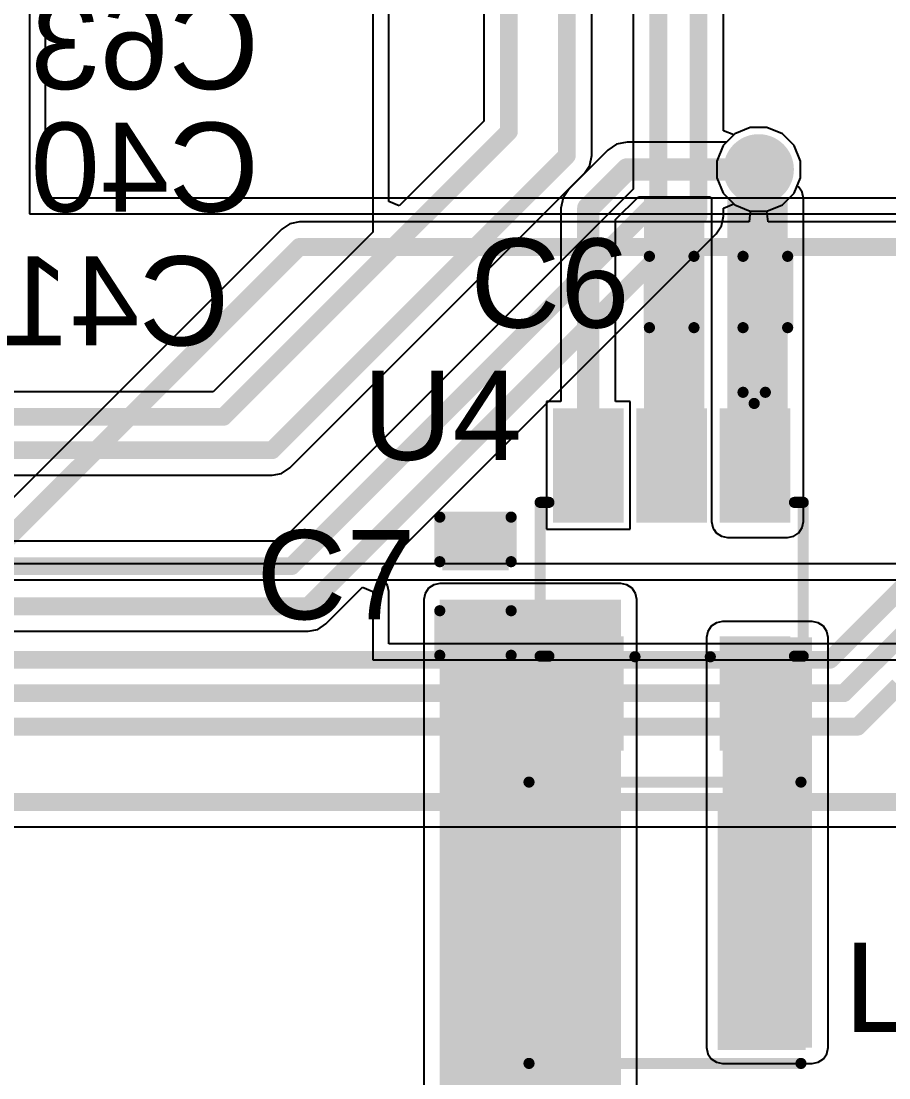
# Model space of a CAD drawing. Header units: inches. Extents: x -0.91 to 3.86, y -0.82 to 4.16.
# Drawn here: x 2.5473 to 2.9364, y 2.1674 to 2.6415 of the extents above; entities that cross this region are included whole.
import ezdxf

# ---------------------------------------------------------------- set-up
doc = ezdxf.new("R2010")
doc.units = ezdxf.units.IN
doc.header["$MEASUREMENT"] = 0
for name, color, linetype in [('Bottom Layer 1', 5, 'Continuous'), ('Bottom Overlay', 54, 'Continuous'), ('Bottom Solder', 6, 'Continuous'), ('GND+Signal', 16, 'Continuous'), ('PWR+Signal', 76, 'Continuous'), ('Top Layer 1', 1, 'Continuous'), ('Top Overlay', 2, 'Continuous'), ('Top Paste', 8, 'Continuous'), ('Top Solder', 216, 'Continuous'), ('Via Holes', 16, 'Continuous')]:
    doc.layers.add(name, color=color, linetype=linetype)
doc.styles.add('Arial', font='', dxfattribs={"height": 0.2})
doc.styles.get('Arial').set_extended_font_data('Arial')

# ---------------------------------------------------------------- blocks, each defined once
blk = doc.blocks.new('SOT_23_5_118')
at = {"layer": 'Top Layer 1'}
for points in [[(-0.07284, 0.04921), (-0.02953, 0.04921), (-0.02953, 0.02559), (-0.07284, 0.02559)], [(0.02953, 0.04921), (0.07284, 0.04921), (0.07284, 0.02559), (0.02953, 0.02559)], [(-0.07284, 0.01181), (-0.02953, 0.01181), (-0.02953, -0.01181), (-0.07284, -0.01181)], [(-0.07284, -0.02559), (-0.02953, -0.02559), (-0.02953, -0.04921), (-0.07284, -0.04921)], [(0.02953, -0.02559), (0.07284, -0.02559), (0.07284, -0.04921), (0.02953, -0.04921)]]:
    blk.add_hatch(color=1, dxfattribs=at).paths.add_polyline_path(points)
at = {"layer": 'Top Paste'}
for points in [[(-0.07284, 0.04921), (-0.02953, 0.04921), (-0.02953, 0.02559), (-0.07284, 0.02559)], [(0.02953, 0.04921), (0.07284, 0.04921), (0.07284, 0.02559), (0.02953, 0.02559)], [(-0.07284, 0.01181), (-0.02953, 0.01181), (-0.02953, -0.01181), (-0.07284, -0.01181)], [(-0.07284, -0.02559), (-0.02953, -0.02559), (-0.02953, -0.04921), (-0.07284, -0.04921)], [(0.02953, -0.02559), (0.07284, -0.02559), (0.07284, -0.04921), (0.02953, -0.04921)]]:
    blk.add_hatch(color=8, dxfattribs=at).paths.add_polyline_path(points)
at = {"layer": 'Top Solder'}
for points in [[(-0.07684, 0.05321), (-0.02553, 0.05321), (-0.02553, 0.02159), (-0.07684, 0.02159)], [(0.02553, 0.05321), (0.07684, 0.05321), (0.07684, 0.02159), (0.02553, 0.02159)], [(-0.07684, 0.01581), (-0.02553, 0.01581), (-0.02553, -0.01581), (-0.07684, -0.01581)], [(-0.07684, -0.02159), (-0.02553, -0.02159), (-0.02553, -0.05321), (-0.07684, -0.05321)], [(0.02553, -0.02159), (0.07684, -0.02159), (0.07684, -0.05321), (0.02553, -0.05321)]]:
    blk.add_hatch(color=216, dxfattribs=at).paths.add_polyline_path(points)
at = {"layer": 'Top Overlay'}
for points in [[(-0.03461, 0.05506, 0.005, 0.005, 0), (-0.03461, 0.059, 0.005, 0.005, 0)], [(0.03439, 0.059, 0.005, 0.005, 0), (-0.03461, 0.059, 0.005, 0.005, 0)], [(0.03439, 0.05506, 0.005, 0.005, 0), (0.03439, 0.059, 0.005, 0.005, 0)], [(-0.084, 0.032, 0.005, 0.005, 0), (-0.084, 0.042, 0.005, 0.005, 0)], [(-0.079, 0.037, 0.005, 0.005, 0), (-0.084, 0.042, 0.005, 0.005, 0)], [(-0.084, 0.032, 0.005, 0.005, 0), (-0.079, 0.037, 0.005, 0.005, 0)], [(0.03465, -0.01646, 0.005, 0.005, 0), (0.03465, 0.01732, 0.005, 0.005, 0)], [(-0.03461, -0.059, 0.005, 0.005, 0), (-0.03461, -0.05506, 0.005, 0.005, 0)], [(0.03439, -0.059, 0.005, 0.005, 0), (-0.03461, -0.059, 0.005, 0.005, 0)], [(0.03439, -0.059, 0.005, 0.005, 0), (0.03439, -0.05506, 0.005, 0.005, 0)]]:
    blk.add_lwpolyline(points, format="xyseb", dxfattribs=at)
for points in [[(-0.03586, 0.059, 0.0025, 0.0025, 1), (-0.03336, 0.059, 0.0025, 0.0025, 1)], [(-0.03586, 0.059, 0.0025, 0.0025, 1), (-0.03336, 0.059, 0.0025, 0.0025, 1)], [(-0.03586, 0.05506, 0.0025, 0.0025, 1), (-0.03336, 0.05506, 0.0025, 0.0025, 1)], [(0.03314, 0.059, 0.0025, 0.0025, 1), (0.03564, 0.059, 0.0025, 0.0025, 1)], [(0.03314, 0.059, 0.0025, 0.0025, 1), (0.03564, 0.059, 0.0025, 0.0025, 1)], [(0.03314, 0.05506, 0.0025, 0.0025, 1), (0.03564, 0.05506, 0.0025, 0.0025, 1)], [(-0.08525, 0.042, 0.0025, 0.0025, 1), (-0.08275, 0.042, 0.0025, 0.0025, 1)], [(-0.08525, 0.042, 0.0025, 0.0025, 1), (-0.08275, 0.042, 0.0025, 0.0025, 1)], [(-0.08025, 0.037, 0.0025, 0.0025, 1), (-0.07775, 0.037, 0.0025, 0.0025, 1)], [(-0.08025, 0.037, 0.0025, 0.0025, 1), (-0.07775, 0.037, 0.0025, 0.0025, 1)], [(-0.08525, 0.032, 0.0025, 0.0025, 1), (-0.08275, 0.032, 0.0025, 0.0025, 1)], [(-0.08525, 0.032, 0.0025, 0.0025, 1), (-0.08275, 0.032, 0.0025, 0.0025, 1)], [(0.0334, 0.01732, 0.0025, 0.0025, 1), (0.0359, 0.01732, 0.0025, 0.0025, 1)], [(0.0334, -0.01646, 0.0025, 0.0025, 1), (0.0359, -0.01646, 0.0025, 0.0025, 1)], [(-0.03586, -0.05506, 0.0025, 0.0025, 1), (-0.03336, -0.05506, 0.0025, 0.0025, 1)], [(-0.03586, -0.059, 0.0025, 0.0025, 1), (-0.03336, -0.059, 0.0025, 0.0025, 1)], [(-0.03586, -0.059, 0.0025, 0.0025, 1), (-0.03336, -0.059, 0.0025, 0.0025, 1)], [(0.03314, -0.05506, 0.0025, 0.0025, 1), (0.03564, -0.05506, 0.0025, 0.0025, 1)], [(0.03314, -0.059, 0.0025, 0.0025, 1), (0.03564, -0.059, 0.0025, 0.0025, 1)], [(0.03314, -0.059, 0.0025, 0.0025, 1), (0.03564, -0.059, 0.0025, 0.0025, 1)]]:
    blk.add_lwpolyline(points, format="xyseb", close=True, dxfattribs=at)
blk = doc.blocks.new('NR3012T2R2M_177')
at = {"layer": 'Top Layer 1'}
for points in [[(-0.05905, 0.05315), (-0.02756, 0.05315), (-0.02756, -0.05315), (-0.05905, -0.05315)], [(0.02756, 0.05315), (0.05906, 0.05315), (0.05906, -0.05315), (0.02756, -0.05315)]]:
    blk.add_hatch(color=1, dxfattribs=at).paths.add_polyline_path(points)
at = {"layer": 'Top Paste'}
for points in [[(-0.05905, 0.05315), (-0.02756, 0.05315), (-0.02756, -0.05315), (-0.05905, -0.05315)], [(0.02756, 0.05315), (0.05906, 0.05315), (0.05906, -0.05315), (0.02756, -0.05315)]]:
    blk.add_hatch(color=8, dxfattribs=at).paths.add_polyline_path(points)
at = {"layer": 'Top Solder'}
for points in [[(-0.06305, 0.05715), (-0.02356, 0.05715), (-0.02356, -0.05715), (-0.06305, -0.05715)], [(0.02356, 0.05715), (0.06306, 0.05715), (0.06306, -0.05715), (0.02356, -0.05715)]]:
    blk.add_hatch(color=216, dxfattribs=at).paths.add_polyline_path(points)
at = {"layer": 'Top Overlay'}
for points in [[(0.06099, 0.0631, 0.005, 0.005, 0), (-0.06098, 0.0631, 0.005, 0.005, 0)], [(0.06099, -0.0631, 0.005, 0.005, 0), (-0.06098, -0.0631, 0.005, 0.005, 0)]]:
    blk.add_lwpolyline(points, format="xyseb", dxfattribs=at)
for points in [[(-0.06223, 0.0631, 0.0025, 0.0025, 1), (-0.05973, 0.0631, 0.0025, 0.0025, 1)], [(0.05974, 0.0631, 0.0025, 0.0025, 1), (0.06224, 0.0631, 0.0025, 0.0025, 1)], [(-0.06223, -0.0631, 0.0025, 0.0025, 1), (-0.05973, -0.0631, 0.0025, 0.0025, 1)], [(0.05974, -0.0631, 0.0025, 0.0025, 1), (0.06224, -0.0631, 0.0025, 0.0025, 1)]]:
    blk.add_lwpolyline(points, format="xyseb", close=True, dxfattribs=at)
blk = doc.blocks.new('C___0402_244')
at = {"layer": 'Top Layer 1'}
for points in [[(-0.0275, -0.0125), (-0.0275, 0.0125), (-0.0095, 0.0125), (-0.0095, -0.0125)], [(0.0095, -0.0125), (0.0095, 0.0125), (0.0275, 0.0125), (0.0275, -0.0125)]]:
    blk.add_hatch(color=1, dxfattribs=at).paths.add_polyline_path(points)
at = {"layer": 'Top Paste'}
for points in [[(-0.0275, -0.0125), (-0.0275, 0.0125), (-0.0095, 0.0125), (-0.0095, -0.0125)], [(0.0095, -0.0125), (0.0095, 0.0125), (0.0275, 0.0125), (0.0275, -0.0125)]]:
    blk.add_hatch(color=8, dxfattribs=at).paths.add_polyline_path(points)
at = {"layer": 'Top Solder'}
for points in [[(-0.02986, -0.01486), (-0.02986, 0.01486), (-0.00714, 0.01486), (-0.00714, -0.01486)], [(0.00714, -0.01486), (0.00714, 0.01486), (0.02986, 0.01486), (0.02986, -0.01486)]]:
    blk.add_hatch(color=216, dxfattribs=at).paths.add_polyline_path(points)
at = {"layer": 'Top Overlay'}
for points in [[(-0.011, 0.016, 0.005, 0.005, 0), (-0.031, 0.016, 0.005, 0.005, 0)], [(-0.031, -0.016, 0.005, 0.005, 0), (-0.031, 0.016, 0.005, 0.005, 0)], [(0.031, 0.016, 0.005, 0.005, 0), (0.011, 0.016, 0.005, 0.005, 0)], [(0.031, -0.016, 0.005, 0.005, 0), (0.031, 0.016, 0.005, 0.005, 0)], [(-0.011, -0.016, 0.005, 0.005, 0), (-0.031, -0.016, 0.005, 0.005, 0)], [(0.031, -0.016, 0.005, 0.005, 0), (0.011, -0.016, 0.005, 0.005, 0)]]:
    blk.add_lwpolyline(points, format="xyseb", dxfattribs=at)
for points in [[(-0.03225, 0.016, 0.0025, 0.0025, 1), (-0.02975, 0.016, 0.0025, 0.0025, 1)], [(-0.03225, 0.016, 0.0025, 0.0025, 1), (-0.02975, 0.016, 0.0025, 0.0025, 1)], [(-0.01225, 0.016, 0.0025, 0.0025, 1), (-0.00975, 0.016, 0.0025, 0.0025, 1)], [(0.00975, 0.016, 0.0025, 0.0025, 1), (0.01225, 0.016, 0.0025, 0.0025, 1)], [(0.02975, 0.016, 0.0025, 0.0025, 1), (0.03225, 0.016, 0.0025, 0.0025, 1)], [(0.02975, 0.016, 0.0025, 0.0025, 1), (0.03225, 0.016, 0.0025, 0.0025, 1)], [(-0.03225, -0.016, 0.0025, 0.0025, 1), (-0.02975, -0.016, 0.0025, 0.0025, 1)], [(-0.03225, -0.016, 0.0025, 0.0025, 1), (-0.02975, -0.016, 0.0025, 0.0025, 1)], [(-0.01225, -0.016, 0.0025, 0.0025, 1), (-0.00975, -0.016, 0.0025, 0.0025, 1)], [(0.00975, -0.016, 0.0025, 0.0025, 1), (0.01225, -0.016, 0.0025, 0.0025, 1)], [(0.02975, -0.016, 0.0025, 0.0025, 1), (0.03225, -0.016, 0.0025, 0.0025, 1)], [(0.02975, -0.016, 0.0025, 0.0025, 1), (0.03225, -0.016, 0.0025, 0.0025, 1)]]:
    blk.add_lwpolyline(points, format="xyseb", close=True, dxfattribs=at)
blk = doc.blocks.new('C___0402_245')
at = {"layer": 'Top Layer 1'}
for points in [[(-0.0275, -0.0125), (-0.0275, 0.0125), (-0.0095, 0.0125), (-0.0095, -0.0125)], [(0.0095, -0.0125), (0.0095, 0.0125), (0.0275, 0.0125), (0.0275, -0.0125)]]:
    blk.add_hatch(color=1, dxfattribs=at).paths.add_polyline_path(points)
at = {"layer": 'Top Paste'}
for points in [[(-0.0275, -0.0125), (-0.0275, 0.0125), (-0.0095, 0.0125), (-0.0095, -0.0125)], [(0.0095, -0.0125), (0.0095, 0.0125), (0.0275, 0.0125), (0.0275, -0.0125)]]:
    blk.add_hatch(color=8, dxfattribs=at).paths.add_polyline_path(points)
at = {"layer": 'Top Solder'}
for points in [[(-0.02986, -0.01486), (-0.02986, 0.01486), (-0.00714, 0.01486), (-0.00714, -0.01486)], [(0.00714, -0.01486), (0.00714, 0.01486), (0.02986, 0.01486), (0.02986, -0.01486)]]:
    blk.add_hatch(color=216, dxfattribs=at).paths.add_polyline_path(points)
at = {"layer": 'Top Overlay'}
for points in [[(-0.031, 0.016, 0.005, 0.005, 0), (-0.011, 0.016, 0.005, 0.005, 0)], [(-0.031, -0.016, 0.005, 0.005, 0), (-0.031, 0.016, 0.005, 0.005, 0)], [(0.011, 0.016, 0.005, 0.005, 0), (0.031, 0.016, 0.005, 0.005, 0)], [(0.031, -0.016, 0.005, 0.005, 0), (0.031, 0.016, 0.005, 0.005, 0)], [(-0.031, -0.016, 0.005, 0.005, 0), (-0.011, -0.016, 0.005, 0.005, 0)], [(0.011, -0.016, 0.005, 0.005, 0), (0.031, -0.016, 0.005, 0.005, 0)]]:
    blk.add_lwpolyline(points, format="xyseb", dxfattribs=at)
for points in [[(-0.03225, 0.016, 0.0025, 0.0025, 1), (-0.02975, 0.016, 0.0025, 0.0025, 1)], [(-0.03225, 0.016, 0.0025, 0.0025, 1), (-0.02975, 0.016, 0.0025, 0.0025, 1)], [(-0.01225, 0.016, 0.0025, 0.0025, 1), (-0.00975, 0.016, 0.0025, 0.0025, 1)], [(0.00975, 0.016, 0.0025, 0.0025, 1), (0.01225, 0.016, 0.0025, 0.0025, 1)], [(0.02975, 0.016, 0.0025, 0.0025, 1), (0.03225, 0.016, 0.0025, 0.0025, 1)], [(0.02975, 0.016, 0.0025, 0.0025, 1), (0.03225, 0.016, 0.0025, 0.0025, 1)], [(-0.03225, -0.016, 0.0025, 0.0025, 1), (-0.02975, -0.016, 0.0025, 0.0025, 1)], [(-0.03225, -0.016, 0.0025, 0.0025, 1), (-0.02975, -0.016, 0.0025, 0.0025, 1)], [(-0.01225, -0.016, 0.0025, 0.0025, 1), (-0.00975, -0.016, 0.0025, 0.0025, 1)], [(0.00975, -0.016, 0.0025, 0.0025, 1), (0.01225, -0.016, 0.0025, 0.0025, 1)], [(0.02975, -0.016, 0.0025, 0.0025, 1), (0.03225, -0.016, 0.0025, 0.0025, 1)], [(0.02975, -0.016, 0.0025, 0.0025, 1), (0.03225, -0.016, 0.0025, 0.0025, 1)]]:
    blk.add_lwpolyline(points, format="xyseb", close=True, dxfattribs=at)

msp = doc.modelspace()

# ---------------------------------------------------------------- hatches: boundary and pattern name
at = {"layer": 'Bottom Layer 1'}
h = msp.add_hatch(color=5, dxfattribs=at)
edge = h.paths.add_edge_path()
edge.add_arc((2.878, 2.575), 0.01181, 0, 360)
at = {"layer": 'Bottom Solder'}
h = msp.add_hatch(color=6, dxfattribs=at)
edge = h.paths.add_edge_path()
edge.add_arc((2.878, 2.575), 0.01581, 0, 360)
at = {"layer": 'GND+Signal'}
h = msp.add_hatch(color=16, dxfattribs=at)
edge = h.paths.add_edge_path()
edge.add_arc((2.878, 2.575), 0.01181, 0, 360)
at = {"layer": 'PWR+Signal'}
h = msp.add_hatch(color=76, dxfattribs=at)
edge = h.paths.add_edge_path()
edge.add_arc((2.878, 2.575), 0.01181, 0, 360)
at = {"layer": 'Top Layer 1'}
h = msp.add_hatch(color=1, dxfattribs=at)
edge = h.paths.add_edge_path()
edge.add_arc((2.878, 2.575), 0.01181, 0, 360)
for points in [[(2.8266, 2.417), (2.8536, 2.417), (2.8536, 2.562), (2.8266, 2.562)], [(2.864, 2.417), (2.891, 2.417), (2.891, 2.562), (2.864, 2.562)], [(2.735, 2.083), (2.8162, 2.083), (2.8162, 2.382), (2.735, 2.382)], [(2.902, 2.365), (2.8618, 2.365), (2.8618, 2.181), (2.902, 2.181)]]:
    msp.add_hatch(color=1, dxfattribs=at).paths.add_polyline_path(points)
at = {"layer": 'Via Holes'}
h = msp.add_hatch(color=7, dxfattribs=at)
edge = h.paths.add_edge_path()
edge.add_arc((2.878, 2.575), 0.00591, 0, 360)

# ---------------------------------------------------------------- linework, layer by layer
at = {"layer": 'Bottom Layer 1'}
for p, q in [((2.87426, 2.59381), (2.86734, 2.59095)), ((2.88174, 2.59381), (2.87426, 2.59381)), ((2.88866, 2.59095), (2.88174, 2.59381)), ((2.86734, 2.59095), (2.86205, 2.58566)), ((2.89395, 2.58566), (2.88866, 2.59095)), ((2.86205, 2.58566), (2.85919, 2.57874)), ((2.89681, 2.57874), (2.89395, 2.58566)), ((2.85919, 2.57874), (2.85919, 2.57126)), ((2.89681, 2.57126), (2.89681, 2.57874)), ((2.85919, 2.57126), (2.86205, 2.56434)), ((2.89395, 2.56434), (2.89681, 2.57126)), ((2.86205, 2.56434), (2.86734, 2.55905)), ((2.88866, 2.55905), (2.89395, 2.56434)), ((2.86734, 2.55905), (2.87426, 2.55619)), ((2.87426, 2.55619), (2.87368, 2.55143)), ((2.88174, 2.55619), (2.88866, 2.55905)), ((2.88232, 2.55143), (2.88174, 2.55619)), ((2.67205, 2.55143), (2.66776, 2.55057)), ((2.87368, 2.55143), (2.67205, 2.55143)), ((3.39674, 2.55143), (2.88232, 2.55143)), ((2.66412, 2.54814), (2.49869, 2.38272)), ((2.66776, 2.55057), (2.66412, 2.54814)), ((2.66412, 2.54814), (2.66412, 2.54814)), ((1.89281, 2.27997), (3.38676, 2.27997))]:
    msp.add_line(p, q, dxfattribs=at)
for points in [[(2.50334, 2.3715, 0.008, 0.008, 0), (2.67205, 2.54021, 0.008, 0.008, 0)], [(2.67205, 2.54021, 0.008, 0.008, 0), (3.43766, 2.54021, 0.008, 0.008, 0)], [(2.91, 2.355, 0.008, 0.008, 0), (3.066, 2.511, 0.008, 0.008, 0)], [(2.91621, 2.34, 0.008, 0.008, 0), (2.94321, 2.367, 0.008, 0.008, 0)], [(1.935, 2.355, 0.008, 0.008, 0), (2.91, 2.355, 0.008, 0.008, 0)], [(2.92243, 2.325, 0.008, 0.008, 0), (2.94079, 2.34336, 0.008, 0.008, 0)], [(1.89079, 2.34, 0.008, 0.008, 0), (2.91621, 2.34, 0.008, 0.008, 0)], [(1.88457, 2.325, 0.008, 0.008, 0), (2.92243, 2.325, 0.008, 0.008, 0)], [(1.89281, 2.29119, 0.008, 0.008, 0), (3.39141, 2.29119, 0.008, 0.008, 0)]]:
    msp.add_lwpolyline(points, format="xyseb", dxfattribs=at)
for points in [[(2.67005, 2.54021, 0.004, 0.004, 1), (2.67405, 2.54021, 0.004, 0.004, 1)], [(2.67005, 2.54021, 0.004, 0.004, 1), (2.67405, 2.54021, 0.004, 0.004, 1)], [(2.908, 2.355, 0.004, 0.004, 1), (2.912, 2.355, 0.004, 0.004, 1)], [(2.908, 2.355, 0.004, 0.004, 1), (2.912, 2.355, 0.004, 0.004, 1)], [(2.91421, 2.34, 0.004, 0.004, 1), (2.91821, 2.34, 0.004, 0.004, 1)], [(2.91421, 2.34, 0.004, 0.004, 1), (2.91821, 2.34, 0.004, 0.004, 1)], [(2.92043, 2.325, 0.004, 0.004, 1), (2.92443, 2.325, 0.004, 0.004, 1)], [(2.92043, 2.325, 0.004, 0.004, 1), (2.92443, 2.325, 0.004, 0.004, 1)]]:
    msp.add_lwpolyline(points, format="xyseb", close=True, dxfattribs=at)
at = {"layer": 'GND+Signal'}
for p, q in [((2.86222, 2.59235), (2.86222, 3.316)), ((2.82177, 3.25437), (2.82177, 2.56611)), ((2.80322, 2.58123), (2.80322, 3.23877)), ((2.75478, 3.22335), (2.75478, 2.59665)), ((2.705, 2.645), (2.705, 2.54686)), ((2.71214, 2.56053), (2.71214, 2.645)), ((2.75478, 2.59665), (2.71676, 2.55862)), ((2.87426, 2.59381), (2.86734, 2.59095)), ((2.88174, 2.59381), (2.87426, 2.59381)), ((2.88866, 2.59095), (2.88174, 2.59381)), ((2.86683, 2.59044), (2.86222, 2.59235)), ((2.86734, 2.59095), (2.86683, 2.59044)), ((2.89395, 2.58566), (2.88866, 2.59095)), ((2.89681, 2.57874), (2.89395, 2.58566)), ((2.80236, 2.57694), (2.80322, 2.58123)), ((2.80322, 2.58123), (2.80322, 2.58123)), ((2.79993, 2.5733), (2.80236, 2.57694)), ((2.89681, 2.57126), (2.89681, 2.57874)), ((2.6677, 2.44107), (2.79993, 2.5733)), ((2.79993, 2.5733), (2.79993, 2.5733)), ((2.89395, 2.56434), (2.89681, 2.57126)), ((2.82177, 2.56611), (2.66389, 2.40823)), ((2.71676, 2.55862), (2.71214, 2.56053)), ((2.88866, 2.55905), (2.89395, 2.56434)), ((2.86222, 2.55765), (2.86683, 2.55956)), ((2.86222, 2.554), (2.86222, 2.55765)), ((2.86683, 2.55956), (2.86734, 2.55905)), ((2.86734, 2.55905), (2.87426, 2.55619)), ((2.87426, 2.55619), (2.88174, 2.55619)), ((2.88174, 2.55619), (2.88866, 2.55905)), ((2.86136, 2.54971), (2.86222, 2.554)), ((2.86222, 2.554), (2.86222, 2.554)), ((2.705, 2.54686), (2.63335, 2.47522)), ((2.70943, 2.39657), (2.85893, 2.54607)), ((2.85893, 2.54607), (2.86136, 2.54971)), ((2.85893, 2.54607), (2.85893, 2.54607)), ((2.63335, 2.47522), (2.50553, 2.47522)), ((2.41573, 2.43778), (2.65977, 2.43778)), ((2.65977, 2.43778), (2.66406, 2.43864)), ((2.65977, 2.43778), (2.65977, 2.43778)), ((2.66406, 2.43864), (2.6677, 2.44107)), ((2.66389, 2.40823), (2.4119, 2.40823)), ((2.70923, 2.39528), (2.70943, 2.39657)), ((2.71005, 2.39065), (2.70923, 2.39528)), ((2.71159, 2.38834), (2.71005, 2.39065)), ((2.68393, 2.37107), (2.70038, 2.38752)), ((2.70038, 2.38752), (2.705, 2.38561)), ((2.705, 2.38561), (2.705, 2.355)), ((2.71214, 2.38561), (2.71159, 2.38834)), ((2.71214, 2.36214), (2.71214, 2.38561)), ((2.68029, 2.36864), (2.68393, 2.37107)), ((2.13176, 2.36778), (2.676, 2.36778)), ((2.676, 2.36778), (2.68029, 2.36864)), ((2.676, 2.36778), (2.676, 2.36778)), ((3.005, 2.36214), (2.71214, 2.36214)), ((2.705, 2.355), (3.005, 2.355))]:
    msp.add_line(p, q, dxfattribs=at)
for points in [[(2.851, 2.554, 0.008, 0.008, 0), (2.851, 3.316, 0.008, 0.008, 0)], [(2.83299, 2.56146, 0.008, 0.008, 0), (2.83299, 3.25901, 0.008, 0.008, 0)], [(2.792, 2.58123, 0.008, 0.008, 0), (2.792, 3.23877, 0.008, 0.008, 0)], [(2.766, 2.592, 0.008, 0.008, 0), (2.766, 3.228, 0.008, 0.008, 0)], [(2.638, 2.464, 0.008, 0.008, 0), (2.766, 2.592, 0.008, 0.008, 0)], [(2.65977, 2.449, 0.008, 0.008, 0), (2.792, 2.58123, 0.008, 0.008, 0)], [(2.66854, 2.39701, 0.008, 0.008, 0), (2.83299, 2.56146, 0.008, 0.008, 0)], [(2.676, 2.379, 0.008, 0.008, 0), (2.851, 2.554, 0.008, 0.008, 0)], [(2.26751, 2.464, 0.008, 0.008, 0), (2.638, 2.464, 0.008, 0.008, 0)], [(2.18774, 2.449, 0.008, 0.008, 0), (2.65977, 2.449, 0.008, 0.008, 0)], [(2.15899, 2.39701, 0.008, 0.008, 0), (2.66854, 2.39701, 0.008, 0.008, 0)], [(2.13176, 2.379, 0.008, 0.008, 0), (2.676, 2.379, 0.008, 0.008, 0)]]:
    msp.add_lwpolyline(points, format="xyseb", dxfattribs=at)
for points in [[(2.764, 2.592, 0.004, 0.004, 1), (2.768, 2.592, 0.004, 0.004, 1)], [(2.764, 2.592, 0.004, 0.004, 1), (2.768, 2.592, 0.004, 0.004, 1)], [(2.79, 2.58123, 0.004, 0.004, 1), (2.794, 2.58123, 0.004, 0.004, 1)], [(2.79, 2.58123, 0.004, 0.004, 1), (2.794, 2.58123, 0.004, 0.004, 1)], [(2.83099, 2.56146, 0.004, 0.004, 1), (2.83499, 2.56146, 0.004, 0.004, 1)], [(2.83099, 2.56146, 0.004, 0.004, 1), (2.83499, 2.56146, 0.004, 0.004, 1)], [(2.849, 2.554, 0.004, 0.004, 1), (2.853, 2.554, 0.004, 0.004, 1)], [(2.849, 2.554, 0.004, 0.004, 1), (2.853, 2.554, 0.004, 0.004, 1)], [(2.636, 2.464, 0.004, 0.004, 1), (2.64, 2.464, 0.004, 0.004, 1)], [(2.636, 2.464, 0.004, 0.004, 1), (2.64, 2.464, 0.004, 0.004, 1)], [(2.65777, 2.449, 0.004, 0.004, 1), (2.66177, 2.449, 0.004, 0.004, 1)], [(2.65777, 2.449, 0.004, 0.004, 1), (2.66177, 2.449, 0.004, 0.004, 1)], [(2.66654, 2.39701, 0.004, 0.004, 1), (2.67054, 2.39701, 0.004, 0.004, 1)], [(2.66654, 2.39701, 0.004, 0.004, 1), (2.67054, 2.39701, 0.004, 0.004, 1)], [(2.674, 2.379, 0.004, 0.004, 1), (2.678, 2.379, 0.004, 0.004, 1)], [(2.674, 2.379, 0.004, 0.004, 1), (2.678, 2.379, 0.004, 0.004, 1)]]:
    msp.add_lwpolyline(points, format="xyseb", close=True, dxfattribs=at)
at = {"layer": 'PWR+Signal'}
for p, q in [((2.551, 2.826), (2.551, 2.56214)), ((2.55814, 2.56214), (2.55814, 2.826)), ((2.551, 2.56214), (2.551, 2.555)), ((3.07506, 2.56214), (2.55814, 2.56214)), ((2.551, 2.555), (3.07506, 2.555)), ((3.047, 2.398), (1.7437, 2.398)), ((1.7437, 2.39086), (3.03986, 2.39086))]:
    msp.add_line(p, q, dxfattribs=at)
at = {"layer": 'Top Layer 1'}
for p, q in [((2.87426, 2.59381), (2.86734, 2.59095)), ((2.88174, 2.59381), (2.87426, 2.59381)), ((2.88866, 2.59095), (2.88174, 2.59381)), ((2.86734, 2.59095), (2.86363, 2.58724)), ((2.89395, 2.58566), (2.88866, 2.59095)), ((2.81432, 2.5863), (2.81035, 2.58365)), ((2.819, 2.58724), (2.81432, 2.5863)), ((2.86363, 2.58724), (2.819, 2.58724)), ((2.89681, 2.57874), (2.89395, 2.58566)), ((2.81035, 2.58365), (2.79295, 2.56625)), ((2.89681, 2.57126), (2.89681, 2.57874)), ((2.89528, 2.56756), (2.89681, 2.57126)), ((2.79295, 2.56625), (2.7903, 2.56228)), ((2.89605, 2.56705), (2.89528, 2.56756)), ((2.89759, 2.56473), (2.89605, 2.56705)), ((2.7903, 2.56228), (2.78936, 2.5576)), ((2.81383, 2.55253), (2.82407, 2.56276)), ((2.82407, 2.56276), (2.85624, 2.56276)), ((2.85624, 2.56276), (2.85686, 2.562)), ((2.85686, 2.562), (2.85686, 2.417)), ((2.89814, 2.562), (2.89759, 2.56473)), ((2.89814, 2.417), (2.89814, 2.562)), ((2.78936, 2.5576), (2.78936, 2.47084)), ((2.81383, 2.47084), (2.81383, 2.55253)), ((2.78936, 2.47084), (2.78279, 2.47084)), ((2.78279, 2.47084), (2.78279, 2.41353)), ((2.82041, 2.47084), (2.81383, 2.47084)), ((2.82041, 2.41353), (2.82041, 2.47084)), ((2.78279, 2.41353), (2.82041, 2.41353)), ((2.85686, 2.417), (2.85741, 2.41427)), ((2.85741, 2.41427), (2.85759, 2.41399)), ((2.85759, 2.41399), (2.85759, 2.41353)), ((2.85759, 2.41353), (2.8579, 2.41353)), ((2.8579, 2.41353), (2.85895, 2.41195)), ((2.89605, 2.41195), (2.89759, 2.41427)), ((2.89759, 2.41427), (2.89814, 2.417)), ((2.85895, 2.41195), (2.86127, 2.41041)), ((2.86127, 2.41041), (2.864, 2.40986)), ((2.864, 2.40986), (2.891, 2.40986)), ((2.891, 2.40986), (2.89373, 2.41041)), ((2.89373, 2.41041), (2.89605, 2.41195)), ((2.72995, 2.38705), (2.72841, 2.38473)), ((2.73227, 2.38859), (2.72995, 2.38705)), ((2.735, 2.38914), (2.73227, 2.38859)), ((2.8162, 2.38914), (2.735, 2.38914)), ((2.81893, 2.38859), (2.8162, 2.38914)), ((2.82124, 2.38705), (2.81893, 2.38859)), ((2.82279, 2.38473), (2.82124, 2.38705)), ((2.72841, 2.38473), (2.72786, 2.382)), ((2.72786, 2.382), (2.72786, 2.083)), ((2.82334, 2.382), (2.82279, 2.38473)), ((2.82334, 2.083), (2.82334, 2.382)), ((2.85907, 2.37159), (2.85676, 2.37005)), ((2.8618, 2.37214), (2.85907, 2.37159)), ((2.902, 2.37214), (2.8618, 2.37214)), ((2.90473, 2.37159), (2.902, 2.37214)), ((2.90705, 2.37005), (2.90473, 2.37159)), ((2.85521, 2.36773), (2.85466, 2.365)), ((2.85676, 2.37005), (2.85521, 2.36773)), ((2.90859, 2.36773), (2.90705, 2.37005)), ((2.90914, 2.365), (2.90859, 2.36773)), ((2.85466, 2.365), (2.85466, 2.181)), ((2.90914, 2.181), (2.90914, 2.365)), ((2.85466, 2.181), (2.85521, 2.17827)), ((2.90859, 2.17827), (2.90914, 2.181)), ((2.85521, 2.17827), (2.85676, 2.17595)), ((2.90705, 2.17595), (2.90859, 2.17827)), ((2.85676, 2.17595), (2.85907, 2.17441)), ((2.85907, 2.17441), (2.8618, 2.17386)), ((2.8618, 2.17386), (2.902, 2.17386)), ((2.902, 2.17386), (2.90473, 2.17441)), ((2.90473, 2.17441), (2.90705, 2.17595))]:
    msp.add_line(p, q, dxfattribs=at)
for points in [[(2.8016, 2.5576, 0.01, 0.01, 0), (2.819, 2.575, 0.01, 0.01, 0)], [(2.819, 2.575, 0.01, 0.01, 0), (2.878, 2.575, 0.01, 0.01, 0)], [(2.878, 2.575, 0.01, 0.01, 0), (2.8785, 2.5745, 0.01, 0.01, 0)], [(2.8785, 2.52, 0.01, 0.01, 0), (2.8785, 2.5745, 0.01, 0.01, 0)], [(2.8016, 2.44218, 0.01, 0.01, 0), (2.8016, 2.5576, 0.01, 0.01, 0)]]:
    msp.add_lwpolyline(points, format="xyseb", dxfattribs=at)
for points in [[(2.8165, 2.575, 0.005, 0.005, 1), (2.8215, 2.575, 0.005, 0.005, 1)], [(2.8165, 2.575, 0.005, 0.005, 1), (2.8215, 2.575, 0.005, 0.005, 1)], [(2.8755, 2.575, 0.005, 0.005, 1), (2.8805, 2.575, 0.005, 0.005, 1)], [(2.8755, 2.575, 0.005, 0.005, 1), (2.8805, 2.575, 0.005, 0.005, 1)], [(2.876, 2.5745, 0.005, 0.005, 1), (2.881, 2.5745, 0.005, 0.005, 1)], [(2.876, 2.5745, 0.005, 0.005, 1), (2.881, 2.5745, 0.005, 0.005, 1)], [(2.7991, 2.5576, 0.005, 0.005, 1), (2.8041, 2.5576, 0.005, 0.005, 1)], [(2.7991, 2.5576, 0.005, 0.005, 1), (2.8041, 2.5576, 0.005, 0.005, 1)], [(2.876, 2.52, 0.005, 0.005, 1), (2.881, 2.52, 0.005, 0.005, 1)], [(2.7991, 2.44218, 0.005, 0.005, 1), (2.8041, 2.44218, 0.005, 0.005, 1)]]:
    msp.add_lwpolyline(points, format="xyseb", close=True, dxfattribs=at)

# ---------------------------------------------------------------- block references
msp.add_blockref('C___0402_245', (2.86, 2.52))
for name, p, rotation in [('SOT_23_5_118', (2.839, 2.391), 270), ('C___0402_244', (2.751, 2.388), 270), ('NR3012T2R2M_177', (2.836, 2.237), 180)]:
    msp.add_blockref(name, p, dxfattribs=dict(rotation=rotation))

# ---------------------------------------------------------------- texts
at = {"layer": 'Bottom Overlay', "style": 'Arial', "text_generation_flag": 2}
for s, p in [('C63', (2.65398, 2.61101)), ('C40', (2.65398, 2.55601)), ('C41', (2.64065, 2.49601))]:
    msp.add_text(s, height=0.04, dxfattribs=at).set_placement(p)
at = {"layer": 'Top Overlay', "style": 'Arial'}
for s, p in [('C6', (2.74868, 2.50401)), ('U4', (2.70038, 2.44464)), ('C7', (2.65276, 2.37316)), ('L1', (2.91634, 2.18801))]:
    msp.add_text(s, height=0.04, dxfattribs=at).set_placement(p)

doc.saveas('drawing.dxf')
